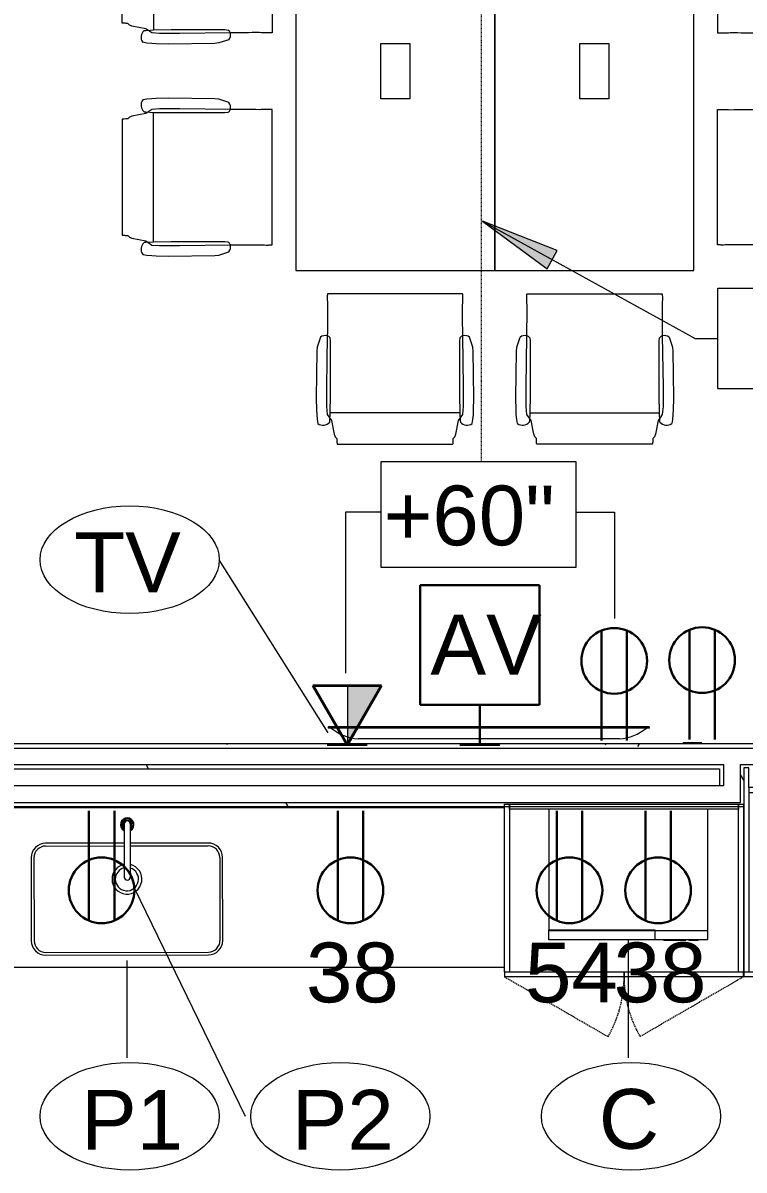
# Model space of a CAD drawing. Header units: inches. Extents: x 0 to 1865, y 0 to 1094.
# Drawn here: x 588.3 to 696.9, y 447.7 to 620.4 of the extents above; entities that cross this region are included whole.
import ezdxf

# ---------------------------------------------------------------- set-up
doc = ezdxf.new("R2010")
doc.units = ezdxf.units.IN
doc.header["$MEASUREMENT"] = 0
doc.linetypes.add('Dash 1_16_', pattern=[0.125, 0.0625, -0.0625])
doc.linetypes.add('Hidden', pattern=[0.28125, 0.1875, -0.09375])
for name, color, linetype, lineweight in [('A-ANNO-KEYN', 231, 'Continuous', 9), ('A-ANNO-NOTE', 131, 'Continuous', 9), ('A-DETL', 90, 'Continuous', 9), ('A-WALL', 113, 'Continuous', 13), ('A-WALL-PATT', 111, 'Continuous', 13), ('E-ELEC-FIXT', 91, 'Continuous', 9), ('G-ANNO-TEXT', 231, 'Continuous', 9), ('I-FURN', 30, 'Continuous', 9), ('I-FURN-PNLS', 30, 'Continuous', 9), ('I-WALL', 2, 'Continuous', 13), ('P-SANR-FIXT', 6, 'Continuous', 9), ('P-SANR-FIXT-IDEN', 2, 'Continuous', 9), ('Q-CASE', 31, 'Continuous', 9), ('Q-SPCQ', 91, 'Continuous', 9), ('Q-SPCQ-IDEN', 132, 'Continuous', 9)]:
    doc.layers.add(name, color=color, linetype=linetype, lineweight=lineweight)
doc.styles.add('Arial', font='arial.ttf', dxfattribs={"height": 9})
doc.styles.add('Swis721 Lt BT', font='swissl.ttf', dxfattribs={"height": 9})
pattern_1 = [(0, (0, 0), (30.72, 7.68), [1.267, -21.773, 1.267, -21.773, -122.88]), (0, (0, 0), (30.72, 7.68), [-46.08, 1.267, -44.813, 1.267, -21.773, -53.76]), (0, (0, 0), (30.72, 7.68), [-115.2, 1.267, -14.093, 1.267, -37.133]), (120, (11.52, 3.84), (-22.011075, 22.7643), [1.267, -21.773, 1.267, -21.773, -122.88]), (120, (11.52, 3.84), (-22.011075, 22.7643), [-46.08, 1.267, -44.813, 1.267, -21.773, -53.76]), (120, (11.52, 3.84), (-22.011075, 22.7643), [-115.2, 1.267, -14.093, 1.267, -37.133]), (240, (15.36, 19.2), (-8.708925, -30.4443), [1.267, -21.773, 1.267, -21.773, -122.88]), (240, (15.36, 19.2), (-8.708925, -30.4443), [-46.08, 1.267, -44.813, 1.267, -21.773, -53.76]), (240, (15.36, 19.2), (-8.708925, -30.4443), [-115.2, 1.267, -14.093, 1.267, -37.133])]

# ---------------------------------------------------------------- blocks, each defined once
blk = doc.blocks.new('A-Flat_Screen_TV - OLED 55BGP 55_-7364321-Level 05 POWER _ SIGNAL')
at = {"layer": 'Q-SPCQ'}
for p, q in [((-24.14, 0.06), (24.14, 0.06)), ((-24.14, 0.06), (-24.14, 0)), ((24.14, 0), (24.14, 0.06)), ((-24.2, 0), (24.2, 0)), ((-24.2, 0), (-24.2, -0.19)), ((24.2, -0.19), (-24.2, -0.19)), ((24.2, -0.19), (24.2, 0)), ((19.7, -1.81), (-19.7, -1.81))]:
    blk.add_line(p, q, dxfattribs=at)
for centre, start, end in [((-19.1, 5.58), 231.0344, 265.3628), ((19.1, 5.58), 274.6372, 308.9656)]:
    blk.add_arc(centre, 7.41, start, end, dxfattribs=at)
blk = doc.blocks.new('F - CONF TABLE _4 RECTANGULAR-12 CHAIRS_ - F - CONF TABLE _4 RECTANGULAR-12 CHAIRS_-7360135-Level 05 POWER _ SIGNAL')
at = {"layer": 'I-FURN'}
for p, q in [((-54.74, 55.32), (-54.99, 55.06)), ((-37.25, 56.16), (-54.68, 56.16)), ((-36.94, 55.06), (-37.2, 55.32)), ((-23.06, 55.06), (-22.8, 55.32)), ((-22.75, 56.16), (-5.32, 56.16)), ((-55.14, 54.68), (-55.54, 52.61)), ((-54.99, 55.06), (-55.14, 54.68)), ((-36.87, 54.92), (-36.94, 55.06)), ((-36.79, 54.68), (-36.87, 54.92)), ((-36.39, 52.61), (-36.79, 54.68)), ((-23.61, 52.61), (-23.21, 54.68)), ((-23.21, 54.68), (-23.13, 54.92)), ((-23.13, 54.92), (-23.06, 55.06)), ((-57.7, 52.45), (-57.77, 51.68)), ((-57.59, 53.06), (-57.7, 52.45)), ((-55.77, 52.28), (-56.18, 51.68)), ((-55.79, 52.61), (-55.81, 52.84)), ((-55.73, 51.45), (-55.79, 52.61)), ((-55.54, 52.61), (-55.77, 52.28)), ((-36.16, 52.28), (-36.39, 52.61)), ((-36.14, 52.61), (-36.21, 51.45)), ((-35.76, 51.68), (-36.16, 52.28)), ((-36.12, 52.84), (-36.14, 52.61)), ((-34.23, 52.45), (-34.34, 53.06)), ((-34.16, 51.68), (-34.23, 52.45)), ((-25.84, 51.68), (-25.77, 52.45)), ((-25.77, 52.45), (-25.66, 53.06)), ((-24.24, 51.68), (-23.84, 52.28)), ((-23.88, 52.84), (-23.86, 52.61)), ((-23.86, 52.61), (-23.79, 51.45)), ((-23.84, 52.28), (-23.61, 52.61)), ((-57.8, 51.03), (-57.85, 49.17)), ((-57.77, 51.68), (-57.8, 51.03)), ((-56.18, 51.68), (-56.28, 50.52)), ((-56.28, 50.52), (-56.28, 47.52)), ((-55.68, 48.77), (-55.73, 51.45)), ((-55.73, 51.45), (-36.21, 51.45)), ((-36.21, 51.45), (-36.25, 48.77)), ((-35.65, 50.52), (-35.76, 51.68)), ((-35.65, 47.52), (-35.65, 50.52)), ((-34.13, 51.03), (-34.16, 51.68)), ((-34.08, 49.17), (-34.13, 51.03)), ((-25.92, 49.17), (-25.87, 51.03)), ((-25.87, 51.03), (-25.84, 51.68)), ((-24.35, 50.52), (-24.24, 51.68)), ((-24.35, 47.52), (-24.35, 50.52)), ((-23.79, 51.45), (-23.75, 48.77)), ((-4.27, 51.45), (-23.79, 51.45)), ((-57.85, 49.17), (-57.75, 42.17)), ((-55.68, 40.68), (-55.68, 48.77)), ((-36.25, 48.77), (-36.25, 40.68)), ((-34.18, 42.17), (-34.08, 49.17)), ((-25.82, 42.17), (-25.92, 49.17)), ((-23.75, 48.77), (-23.75, 40.68)), ((-56.28, 47.52), (-56.17, 39.85)), ((-35.76, 39.85), (-35.65, 47.52)), ((-24.24, 39.85), (-24.35, 47.52)), ((-57.75, 42.17), (-57.69, 41.58)), ((-57.69, 41.58), (-57.2, 40.08)), ((-34.73, 40.08), (-34.24, 41.58)), ((-34.24, 41.58), (-34.18, 42.17)), ((-25.76, 41.58), (-25.82, 42.17)), ((-25.27, 40.08), (-25.76, 41.58)), ((-55.74, 40.18), (-55.68, 40.68)), ((-36.25, 40.68), (-36.19, 40.18)), ((-23.75, 40.68), (-23.81, 40.18)), ((-56.14, 33.53), (-35.8, 33.53)), ((-3.86, 33.53), (-24.2, 33.53)), ((-82.45, 26.77), (-83.06, 26.66)), ((-81.68, 26.84), (-82.45, 26.77)), ((-81.03, 26.87), (-81.68, 26.84)), ((-79.17, 26.92), (-81.03, 26.87)), ((-72.17, 26.82), (-79.17, 26.92)), ((-71.58, 26.76), (-72.17, 26.82)), ((-70.08, 26.27), (-71.58, 26.76)), ((-84.68, 24.21), (-84.92, 24.13)), ((-82.61, 24.61), (-84.68, 24.21)), ((-82.84, 24.88), (-82.61, 24.86)), ((-82.61, 24.86), (-81.45, 24.79)), ((-82.28, 24.84), (-82.61, 24.61)), ((-81.68, 25.24), (-82.28, 24.84)), ((-80.52, 25.35), (-81.68, 25.24)), ((-81.45, 24.79), (-78.77, 24.75)), ((-81.45, 5.27), (-81.45, 24.79)), ((-77.52, 25.35), (-80.52, 25.35)), ((-78.77, 24.75), (-70.68, 24.75)), ((-69.85, 25.24), (-77.52, 25.35)), ((-70.68, 24.75), (-70.18, 24.81)), ((-63.53, 4.86), (-63.53, 25.2)), ((-86.16, 23.75), (-86.16, 6.32)), ((-85.06, 24.06), (-85.32, 23.8)), ((-84.92, 24.13), (-85.06, 24.06)), ((-85.32, 6.26), (-85.06, 6.01)), ((-85.06, 6.01), (-84.68, 5.86)), ((-84.68, 5.86), (-82.61, 5.46)), ((-82.61, 5.21), (-82.84, 5.19)), ((-82.61, 5.46), (-82.28, 5.23)), ((-81.45, 5.27), (-82.61, 5.21)), ((-82.28, 5.23), (-81.68, 4.82)), ((-78.77, 5.32), (-81.45, 5.27)), ((-70.68, 5.32), (-78.77, 5.32)), ((-70.18, 5.26), (-70.68, 5.32)), ((-81.68, 4.82), (-80.52, 4.72)), ((-80.52, 4.72), (-77.52, 4.72)), ((-77.52, 4.72), (-69.85, 4.83)), ((-71.58, 3.31), (-70.08, 3.8)), ((-83.06, 3.41), (-82.45, 3.3)), ((-82.45, 3.3), (-81.68, 3.23)), ((-81.68, 3.23), (-81.03, 3.2)), ((-81.03, 3.2), (-79.17, 3.15)), ((-79.17, 3.15), (-72.17, 3.25)), ((-72.17, 3.25), (-71.58, 3.31)), ((-83.06, -3.41), (-82.45, -3.3)), ((-82.45, -3.3), (-81.68, -3.23)), ((-81.68, -3.23), (-81.03, -3.2)), ((-81.03, -3.2), (-79.17, -3.15)), ((-79.17, -3.15), (-72.17, -3.25)), ((-72.17, -3.25), (-71.58, -3.31)), ((-71.58, -3.31), (-70.08, -3.8)), ((-82.28, -5.23), (-81.68, -4.82)), ((-81.68, -4.82), (-80.52, -4.72)), ((-80.52, -4.72), (-77.52, -4.72)), ((-77.52, -4.72), (-69.85, -4.83)), ((-63.53, -4.86), (-63.53, -25.2)), ((-86.16, -23.75), (-86.16, -6.32)), ((-85.32, -6.26), (-85.06, -6.01)), ((-85.06, -6.01), (-84.68, -5.86)), ((-84.68, -5.86), (-82.61, -5.46)), ((-82.61, -5.21), (-82.84, -5.19)), ((-81.45, -5.27), (-82.61, -5.21)), ((-82.61, -5.46), (-82.28, -5.23)), ((-78.77, -5.32), (-81.45, -5.27)), ((-81.45, -5.27), (-81.45, -24.79)), ((-70.68, -5.32), (-78.77, -5.32)), ((-70.18, -5.26), (-70.68, -5.32)), ((-85.06, -24.06), (-85.32, -23.8)), ((-84.92, -24.13), (-85.06, -24.06)), ((-84.68, -24.21), (-84.92, -24.13)), ((-82.61, -24.61), (-84.68, -24.21)), ((-82.84, -24.88), (-82.61, -24.86)), ((-82.28, -24.84), (-82.61, -24.61)), ((-82.61, -24.86), (-81.45, -24.79)), ((-81.68, -25.24), (-82.28, -24.84)), ((-80.52, -25.35), (-81.68, -25.24)), ((-81.45, -24.79), (-78.77, -24.75)), ((-77.52, -25.35), (-80.52, -25.35)), ((-78.77, -24.75), (-70.68, -24.75)), ((-69.85, -25.24), (-77.52, -25.35)), ((-70.68, -24.75), (-70.18, -24.81)), ((-82.45, -26.77), (-83.06, -26.66)), ((-81.68, -26.84), (-82.45, -26.77)), ((-81.03, -26.87), (-81.68, -26.84)), ((-79.17, -26.92), (-81.03, -26.87)), ((-72.17, -26.82), (-79.17, -26.92)), ((-71.58, -26.76), (-72.17, -26.82)), ((-70.08, -26.27), (-71.58, -26.76)), ((-56.14, -33.53), (-35.8, -33.53)), ((-3.86, -33.53), (-24.2, -33.53))]:
    blk.add_line(p, q, dxfattribs=at)
for centre, radius, start, end in [((-56.82, 51.99), 1.32, 40.065, 125.935), ((-35.11, 51.99), 1.32, 54.065, 139.935), ((-24.89, 51.99), 1.32, 40.065, 125.935), ((-56.48, 40.93), 1.12, 229.743, 286.0891), ((-56.4, 40.6), 0.781, 286.8466, 327.6782), ((-35.53, 40.6), 0.781, 212.3218, 253.1534), ((-35.45, 40.93), 1.12, 253.9109, 310.257), ((-24.55, 40.93), 1.12, 229.743, 286.0891), ((-24.47, 40.6), 0.781, 286.8466, 327.6782), ((-81.99, 25.89), 1.32, 144.065, 229.935), ((-70.93, 25.55), 1.12, 343.9109, 40.257), ((-70.6, 25.47), 0.781, 302.3218, 343.1534), ((-81.99, 4.18), 1.32, 130.065, 215.935), ((-70.6, 4.6), 0.781, 16.8466, 57.6782), ((-70.93, 4.52), 1.12, 319.743, 16.0891), ((-81.99, -4.18), 1.32, 144.065, 229.935), ((-70.6, -4.6), 0.781, 302.3218, 343.1534), ((-70.93, -4.52), 1.12, 343.9109, 40.257), ((-81.99, -25.89), 1.32, 130.065, 215.935), ((-70.6, -25.47), 0.781, 16.8466, 57.6782), ((-70.93, -25.55), 1.12, 319.743, 16.0891)]:
    blk.add_arc(centre, radius, start, end, dxfattribs=at)
for points, knots in [([(-54.68, 56.16), (-54.68, 56.16), (-54.69, 56.14), (-54.7, 56.09), (-54.71, 56.03), (-54.71, 55.94), (-54.72, 55.84), (-54.73, 55.69), (-54.73, 55.51), (-54.74, 55.37), (-54.74, 55.32)], [0, 0, 0, 0, 0.111111, 0.222222, 0.333333, 0.444444, 0.555556, 0.666667, 0.888889, 1, 1, 1, 1]), ([(-37.2, 55.32), (-37.2, 55.51), (-37.21, 55.78), (-37.22, 56), (-37.23, 56.09), (-37.24, 56.14), (-37.25, 56.16), (-37.25, 56.16)], [0, 0, 0, 0, 0.444444, 0.666667, 0.777778, 0.888889, 1, 1, 1, 1]), ([(-22.8, 55.32), (-22.8, 55.37), (-22.8, 55.51), (-22.8, 55.69), (-22.79, 55.84), (-22.78, 55.94), (-22.78, 56.03), (-22.77, 56.09), (-22.76, 56.14), (-22.75, 56.16), (-22.75, 56.16)], [-1, -1, -1, -1, -0.888889, -0.666667, -0.555556, -0.444444, -0.333333, -0.222222, -0.111111, 0, 0, 0, 0]), ([(-56.18, 34.47), (-56.18, 34.39), (-56.18, 34.23), (-56.18, 33.9), (-56.16, 33.6), (-56.14, 33.53), (-56.14, 33.53)], [0, 0, 0, 0, 0.181818, 0.363636, 0.727273, 1, 1, 1, 1]), ([(-35.8, 33.53), (-35.79, 33.53), (-35.79, 33.53), (-35.78, 33.56), (-35.77, 33.62), (-35.77, 33.69), (-35.76, 33.77), (-35.75, 33.91), (-35.75, 34.14), (-35.75, 34.35), (-35.75, 34.47)], [0, 0, 0, 0, 0.090909, 0.181818, 0.272727, 0.363636, 0.454545, 0.545455, 0.727273, 1, 1, 1, 1]), ([(-24.2, 33.53), (-24.21, 33.53), (-24.23, 33.6), (-24.25, 33.9), (-24.25, 34.23), (-24.25, 34.39), (-24.25, 34.47)], [-1, -1, -1, -1, -0.727273, -0.363636, -0.181818, 0, 0, 0, 0]), ([(-63.53, 25.2), (-63.53, 25.21), (-63.53, 25.21), (-63.56, 25.22), (-63.62, 25.23), (-63.69, 25.23), (-63.77, 25.24), (-63.91, 25.25), (-64.14, 25.25), (-64.35, 25.25), (-64.47, 25.25)], [0, 0, 0, 0, 0.090909, 0.181818, 0.272727, 0.363636, 0.454545, 0.545455, 0.727273, 1, 1, 1, 1]), ([(-85.32, 23.8), (-85.51, 23.8), (-85.78, 23.79), (-86, 23.78), (-86.09, 23.77), (-86.14, 23.76), (-86.16, 23.75), (-86.16, 23.75)], [0, 0, 0, 0, 0.444444, 0.666667, 0.777778, 0.888889, 1, 1, 1, 1]), ([(-86.16, 6.32), (-86.16, 6.32), (-86.14, 6.31), (-86.09, 6.3), (-86.03, 6.29), (-85.94, 6.29), (-85.84, 6.28), (-85.69, 6.27), (-85.51, 6.27), (-85.37, 6.26), (-85.32, 6.26)], [0, 0, 0, 0, 0.111111, 0.222222, 0.333333, 0.444444, 0.555556, 0.666667, 0.888889, 1, 1, 1, 1]), ([(-64.47, 4.82), (-64.39, 4.82), (-64.23, 4.82), (-63.9, 4.82), (-63.6, 4.84), (-63.53, 4.86), (-63.53, 4.86)], [0, 0, 0, 0, 0.181818, 0.363636, 0.727273, 1, 1, 1, 1]), ([(-64.47, -4.82), (-64.35, -4.82), (-64.14, -4.82), (-63.91, -4.82), (-63.77, -4.83), (-63.69, -4.83), (-63.62, -4.84), (-63.56, -4.85), (-63.53, -4.86), (-63.53, -4.86), (-63.53, -4.86)], [-1, -1, -1, -1, -0.727273, -0.545455, -0.454545, -0.363636, -0.272727, -0.181818, -0.090909, 0, 0, 0, 0]), ([(-86.16, -6.32), (-86.16, -6.32), (-86.14, -6.31), (-86.09, -6.3), (-86, -6.29), (-85.78, -6.27), (-85.51, -6.27), (-85.32, -6.26)], [-1, -1, -1, -1, -0.888889, -0.777778, -0.666667, -0.444444, 0, 0, 0, 0]), ([(-85.32, -23.8), (-85.37, -23.8), (-85.51, -23.8), (-85.69, -23.8), (-85.84, -23.79), (-85.94, -23.78), (-86.03, -23.78), (-86.09, -23.77), (-86.14, -23.76), (-86.16, -23.75), (-86.16, -23.75)], [-1, -1, -1, -1, -0.888889, -0.666667, -0.555556, -0.444444, -0.333333, -0.222222, -0.111111, 0, 0, 0, 0]), ([(-63.53, -25.2), (-63.53, -25.21), (-63.6, -25.23), (-63.9, -25.25), (-64.23, -25.25), (-64.39, -25.25), (-64.47, -25.25)], [-1, -1, -1, -1, -0.727273, -0.363636, -0.181818, 0, 0, 0, 0]), ([(-56.18, -34.47), (-56.18, -34.35), (-56.18, -34.14), (-56.18, -33.91), (-56.17, -33.77), (-56.17, -33.69), (-56.16, -33.62), (-56.15, -33.56), (-56.14, -33.53), (-56.14, -33.53), (-56.14, -33.53)], [-1, -1, -1, -1, -0.727273, -0.545455, -0.454545, -0.363636, -0.272727, -0.181818, -0.090909, 0, 0, 0, 0]), ([(-35.8, -33.53), (-35.79, -33.53), (-35.77, -33.6), (-35.75, -33.9), (-35.75, -34.23), (-35.75, -34.39), (-35.75, -34.47)], [-1, -1, -1, -1, -0.727273, -0.363636, -0.181818, 0, 0, 0, 0]), ([(-24.2, -33.53), (-24.21, -33.53), (-24.21, -33.53), (-24.22, -33.56), (-24.23, -33.62), (-24.23, -33.69), (-24.24, -33.77), (-24.25, -33.91), (-24.25, -34.14), (-24.25, -34.35), (-24.25, -34.47)], [0, 0, 0, 0, 0.090909, 0.181818, 0.272727, 0.363636, 0.454545, 0.545455, 0.727273, 1, 1, 1, 1])]:
    blk.add_open_spline(points, degree=3, knots=knots, dxfattribs=at)
for points in [[(-56.17, 39.85), (-56.16, 39.12), (-56.15, 37.66), (-56.14, 36.18), (-56.13, 35.44)], [(-35.8, 35.44), (-35.8, 36.18), (-35.79, 37.66), (-35.77, 39.12), (-35.76, 39.85)], [(-24.2, 35.44), (-24.2, 36.18), (-24.21, 37.66), (-24.23, 39.12), (-24.24, 39.85)], [(-56.13, 35.44), (-56.14, 35.28), (-56.16, 34.96), (-56.17, 34.63), (-56.18, 34.47)], [(-35.75, 34.47), (-35.76, 34.63), (-35.77, 34.96), (-35.79, 35.28), (-35.8, 35.44)], [(-24.25, 34.47), (-24.24, 34.63), (-24.23, 34.96), (-24.21, 35.28), (-24.2, 35.44)], [(-65.44, 25.2), (-66.18, 25.2), (-67.66, 25.21), (-69.12, 25.23), (-69.85, 25.24)], [(-64.47, 25.25), (-64.63, 25.24), (-64.96, 25.23), (-65.28, 25.21), (-65.44, 25.2)], [(-69.85, 4.83), (-69.12, 4.84), (-67.66, 4.85), (-66.18, 4.86), (-65.44, 4.87)], [(-65.44, 4.87), (-65.28, 4.86), (-64.96, 4.84), (-64.63, 4.83), (-64.47, 4.82)], [(-69.85, -4.83), (-69.12, -4.84), (-67.66, -4.85), (-66.18, -4.86), (-65.44, -4.87)], [(-65.44, -4.87), (-65.28, -4.86), (-64.96, -4.84), (-64.63, -4.83), (-64.47, -4.82)], [(-65.44, -25.2), (-66.18, -25.2), (-67.66, -25.21), (-69.12, -25.23), (-69.85, -25.24)], [(-64.47, -25.25), (-64.63, -25.24), (-64.96, -25.23), (-65.28, -25.21), (-65.44, -25.2)], [(-56.13, -35.44), (-56.14, -35.28), (-56.16, -34.96), (-56.17, -34.63), (-56.18, -34.47)], [(-35.75, -34.47), (-35.76, -34.63), (-35.77, -34.96), (-35.79, -35.28), (-35.8, -35.44)], [(-24.25, -34.47), (-24.24, -34.63), (-24.23, -34.96), (-24.21, -35.28), (-24.2, -35.44)], [(-56.17, -39.85), (-56.16, -39.12), (-56.15, -37.66), (-56.14, -36.18), (-56.13, -35.44)], [(-35.8, -35.44), (-35.8, -36.18), (-35.79, -37.66), (-35.77, -39.12), (-35.76, -39.85)], [(-24.2, -35.44), (-24.2, -36.18), (-24.21, -37.66), (-24.23, -39.12), (-24.24, -39.85)]]:
    blk.add_open_spline(points, degree=3, dxfattribs=at)
at = {"layer": 'I-FURN-PNLS'}
for p, q in [((0, 30), (-60, 30)), ((-60, 30), (-60, 0)), ((-34.16, 12.81), (-34.16, 17.19)), ((-34.16, 17.19), (-25.84, 17.19)), ((-25.84, 17.19), (-25.84, 12.81)), ((-25.84, 12.81), (-34.16, 12.81)), ((0, 0), (-60, 0)), ((-60, 0), (-60, -30)), ((-60, 0), (0, 0)), ((-34.16, -17.19), (-34.16, -12.81)), ((-34.16, -12.81), (-25.84, -12.81)), ((-25.84, -12.81), (-25.84, -17.19)), ((-25.84, -17.19), (-34.16, -17.19)), ((-60, -30), (0, -30))]:
    blk.add_line(p, q, dxfattribs=at)
blk = doc.blocks.new('PS - Power Device _Wall Base_ - Duplex-4862727-Level 05 POWER _ SIGNAL')
at = {"layer": 'E-ELEC-FIXT'}
for p, q in [((463.79, 940.87), (463.79, 943.62)), ((463.97, 943.62), (463.79, 943.62)), ((463.79, 940.87), (463.97, 940.87))]:
    blk.add_line(p, q, dxfattribs=at)
blk = doc.blocks.new('A-Microwave1 - 1000 Watt-2_5CuFt-BREAK-7727659-Level 05 POWER _ SIGNAL')
at = {"layer": 'Q-SPCQ'}
for p, q in [((-6.89, -8.83), (-6.89, -27.13)), ((17.11, -27.13), (17.11, -8.83)), ((-6.89, -27), (9.11, -27)), ((-6.89, -28.5), (-6.89, -27)), ((-6.89, -27.13), (17.11, -27.13)), ((9.11, -27), (9.11, -28.5)), ((17.11, -28.5), (17.11, -27.13)), ((9.11, -28.5), (-6.89, -28.5)), ((17.11, -28.5), (9.11, -28.5)), ((10.48, -28.5), (10.48, -28.63)), ((11.86, -28.63), (10.48, -28.63)), ((11.86, -28.5), (11.86, -28.63)), ((11.92, -28.63), (11.86, -28.63)), ((11.92, -28.63), (11.92, -28.5)), ((12.42, -28.63), (11.92, -28.63)), ((12.42, -28.5), (12.42, -28.63)), ((13.79, -28.63), (12.42, -28.63)), ((13.79, -28.63), (13.79, -28.5)), ((14.23, -28.5), (14.23, -28.63)), ((15.61, -28.63), (14.23, -28.63)), ((15.61, -28.63), (15.61, -28.5))]:
    blk.add_line(p, q, dxfattribs=at)
blk = doc.blocks.new('CW Cupbd1 - Fridge 80_h x 24_d - 2 Doors-7798079-Level 05 POWER _ SIGNAL')
at = {"layer": 'Q-CASE', "lineweight": 20}
for p, q in [((2.75, -2.36), (2, -2.36)), ((2, -2.36), (2, -33.06)), ((2.75, -5.31), (2.75, -2.36)), ((41.84, -2.36), (41.09, -2.36)), ((41.09, -2.36), (41.09, -5.31)), ((41.84, -33.06), (41.84, -2.36))]:
    blk.add_line(p, q, dxfattribs=at)
at = {"layer": 'Q-CASE'}
for p, q in [((41.09, -5.31), (2.75, -5.31)), ((2.75, -5.31), (2.75, -6.06)), ((2.75, -6.06), (2.75, -33.06)), ((2.75, -6.06), (41.09, -6.06)), ((41.09, -6.06), (41.09, -5.31)), ((41.09, -33.06), (41.09, -6.06)), ((2, -33.06), (21.92, -33.06)), ((2, -33.06), (2, -33.81)), ((21.92, -33.81), (2, -33.81)), ((21.92, -33.81), (21.92, -33.06)), ((21.92, -33.06), (41.84, -33.06)), ((21.92, -33.06), (21.92, -33.81)), ((41.84, -33.81), (21.92, -33.81)), ((41.84, -33.81), (41.84, -33.06))]:
    blk.add_line(p, q, dxfattribs=at)
blk = doc.blocks.new('CW Cupbd Combined - Oven Tower 96_h x 24_d _2 Microwaves_ 2 pull out drawers_-7806626-Level 05 POWER _ SIGNAL')
at = {"layer": 'Q-CASE', "linetype": 'Hidden'}
for p, q in [((2, 31.31), (17.6, 40.32)), ((38.03, 31.31), (22.42, 40.32))]:
    blk.add_line(p, q, dxfattribs=at)
at = {"layer": 'Q-CASE'}
for p, q in [((2, 31.31), (20.01, 31.31)), ((2, 31.31), (2, 30.56)), ((20.01, 30.56), (20.01, 31.31)), ((20.01, 31.31), (38.03, 31.31)), ((20.01, 31.31), (20.01, 30.56)), ((38.03, 30.56), (38.03, 31.31)), ((20.01, 30.56), (2, 30.56)), ((38.03, 30.56), (20.01, 30.56))]:
    blk.add_line(p, q, dxfattribs=at)
at = {"layer": 'Q-CASE', "lineweight": 20}
for p, q in [((2, 5.31), (2, 30.56)), ((2.75, 30.56), (2.75, 5.31)), ((37.28, 5.31), (37.28, 30.56)), ((38.03, 30.56), (38.03, 5.31)), ((2.75, 5.31), (2, 5.31)), ((2.75, 6.06), (37.28, 6.06)), ((2.75, 5.31), (2.75, 6.06)), ((37.28, 5.31), (2.75, 5.31)), ((37.28, 6.06), (37.28, 5.31)), ((38.03, 5.31), (37.28, 5.31))]:
    blk.add_line(p, q, dxfattribs=at)
at = {"layer": 'Q-CASE', "linetype": 'Hidden'}
for centre, start, end in [((2, 31.31), 359.5, 30), ((38.03, 31.31), 150, 180.5)]:
    blk.add_arc(centre, 18.02, start, end, dxfattribs=at)
blk = doc.blocks.new('equip-sink-undr-elkay-single-lustertone - UNDERMOUNT SINK-7798325-Level 05 POWER _ SIGNAL')
at = {"layer": 'P-SANR-FIXT'}
for p, q in [((-0.41, 8.42), (-12.25, 8.42)), ((-12.25, 8), (-0.41, 8)), ((12.25, 8.42), (0.52, 8.42)), ((0.52, 8), (12.25, 8)), ((-14.42, 6.25), (-14.42, -6.25)), ((-14, 6.25), (-14, -6.25)), ((14, 6.25), (14, -6.25)), ((14.42, -6.25), (14.42, 6.25)), ((-12.25, -8), (12.25, -8)), ((-12.25, -8.42), (12.25, -8.42))]:
    blk.add_line(p, q, dxfattribs=at)
for centre, radius, start, end in [((-12.25, 6.25), 2.17, 90, 180), ((-12.25, 6.25), 1.75, 90, 180), ((12.25, 6.25), 2.17, 360, 90), ((12.25, 6.25), 1.75, 360, 90), ((0, 3), 2.25, 101.1292, 180), ((0, 3), 2.25, 180, 76.2087), ((0, 3), 1.75, 103.9154, 180), ((0, 3), 1.75, 180, 72), ((-12.25, -6.25), 2.17, 180, 270), ((-12.25, -6.25), 1.75, 180, 270), ((12.25, -6.25), 2.17, 270, 360), ((12.25, -6.25), 1.75, 270, 360)]:
    blk.add_arc(centre, radius, start, end, dxfattribs=at)
blk = doc.blocks.new('P-Faucet-Counter - Matte Black-4259821-Level 05 POWER _ SIGNAL')
at = {"layer": 'P-SANR-FIXT'}
for p, q in [((-0.47, 0.12), (-0.47, -7.88)), ((0.47, -7.88), (0.47, 0.12))]:
    blk.add_line(p, q, dxfattribs=at)
for centre, radius, start, end in [((0, 0), 1.02, 90, 240), ((0, 0), 0.933, 90, 239.9469), ((0, 0), 0.875, 90, 237.5344), ((0, 0), 0.656, 90, 224.5084), ((0, 0.12), 0.467, 0, 180), ((0, 0), 1.02, 300, 90), ((0, 0), 0.933, 300.0531, 90), ((0, 0), 0.875, 302.4656, 90), ((0, 0), 0.656, 315.4916, 90), ((0, -7.88), 0.467, 180, 360)]:
    blk.add_arc(centre, radius, start, end, dxfattribs=at)
blk = doc.blocks.new('Casework 1 - Casework 1-7838541-Level 05 POWER _ SIGNAL')
at = {"layer": 'Q-CASE'}
for p, q in [((660.85, 502.25), (498.88, 502.25)), ((498.89, 478.25), (660.85, 478.25))]:
    blk.add_line(p, q, dxfattribs=at)
blk = doc.blocks.new('Plumbing Equipment Tag - Standard-3394155-Level 05 POWER _ SIGNAL')
at = {"layer": 'P-SANR-FIXT-IDEN'}
blk.add_ellipse((-0.0499, 0.0037), major_axis=(-0.1406, 0), ratio=0.600473, dxfattribs=at)
blk = doc.blocks.new('Appliance_Specialty Equipment Tag - Standard-3515593-Level 05 POWER _ SIGNAL')
at = {"layer": 'Q-SPCQ-IDEN'}
blk.add_ellipse((-0.0499, 0.0037), major_axis=(-0.1406, 0), ratio=0.600473, dxfattribs=at)
blk = doc.blocks.new('Keynote Tag - Keynote Number - Boxed-135510-Level 05 POWER _ SIGNAL')
at = {"layer": 'A-ANNO-KEYN'}
for p, q in [((-0.125, -0.0792), (-0.125, 0.0781)), ((-0.125, 0.0781), (0.125, 0.0781)), ((0.125, 0.0781), (0.125, -0.0792)), ((-0.125, -0.0792), (0.125, -0.0792))]:
    blk.add_line(p, q, dxfattribs=at)

msp = doc.modelspace()

# ---------------------------------------------------------------- hatches: boundary and pattern name
at = {"layer": 'A-ANNO-KEYN'}
msp.add_hatch(color=256, dxfattribs=at).paths.add_polyline_path([(657.51, 590.58), (667.26, 583.41), (668.78, 586.18)], flags=0)
at = {"layer": 'A-ANNO-NOTE'}
msp.add_hatch(color=256, dxfattribs=at).paths.add_polyline_path([(637.17, 511.68), (642.33, 520.61), (637.17, 520.61)], flags=0)
at = {"layer": 'A-WALL-PATT', "lineweight": 9}
h = msp.add_hatch(dxfattribs=at)
h.set_pattern_fill('FP_1', color=256, style=0, pattern_type=2)
h.set_pattern_definition(pattern_1)
h.paths.add_polyline_path([(495.14, 508.75), (495.76, 508.75), (495.76, 511.25), (578.39, 511.25), (578.39, 511.87), (495.14, 511.87), (495.14, 508.87)], flags=0)
h.paths.add_polyline_path([(696.39, 511.25), (736.61, 511.25), (736.61, 511.87), (580.89, 511.87), (580.89, 511.25), (694.08, 511.25)], flags=0)
h = msp.add_hatch(dxfattribs=at)
h.set_pattern_fill('FP_1', color=256, style=0, pattern_type=2)
h.set_pattern_definition(pattern_1)
h.paths.add_polyline_path([(660.85, 508.12), (693.89, 508.12), (693.89, 508.75), (498.26, 508.75), (498.26, 508.12), (635.55, 508.12)], flags=0)
h.paths.add_polyline_path([(734.98, 508.12), (736.61, 508.12), (736.61, 508.75), (696.39, 508.75), (696.39, 508.12), (696.89, 508.12), (696.89, 508.25), (697.01, 508.12), (723.35, 508.12)], flags=0)
h.paths.add_polyline_path([(495.14, 508.12), (495.76, 508.12), (495.76, 508.75), (495.14, 508.75)], flags=0)
h = msp.add_hatch(dxfattribs=at)
h.set_pattern_fill('FP_1', color=256, style=0, pattern_type=2)
h.set_pattern_definition(pattern_1)
h.paths.add_polyline_path([(696.89, 502.8), (696.89, 508.12), (696.39, 508.12), (696.39, 502.8), (696.65, 502.8)], flags=0)
h = msp.add_hatch(dxfattribs=at)
h.set_pattern_fill('FP_1', color=256, style=0, pattern_type=2)
h.set_pattern_definition(pattern_1)
h.paths.add_polyline_path([(617.89, 502.44), (693.26, 502.44), (693.26, 502.8), (696.39, 502.8), (696.39, 503.06), (498.89, 503.06), (498.89, 502.44), (617.72, 502.44)], flags=0)

# ---------------------------------------------------------------- linework, layer by layer
at = {"layer": 'A-ANNO-KEYN'}
for p, q in [((657.51, 590.58), (667.26, 583.41)), ((668.78, 586.18), (657.51, 590.58)), ((657.51, 590.58), (689.56, 572.94)), ((667.26, 583.41), (668.78, 586.18)), ((689.56, 572.94), (692.99, 572.94))]:
    msp.add_line(p, q, dxfattribs=at)
at = {"layer": 'A-ANNO-NOTE', "lineweight": 30}
for p, q in [((666.14, 535.75), (648.14, 535.75)), ((648.14, 535.75), (648.14, 517.75)), ((666.14, 517.75), (666.14, 535.75)), ((675.46, 512.4), (675.46, 528.93)), ((675.46, 512.4), (675.46, 528.93)), ((679.29, 512.4), (679.29, 528.93)), ((688.71, 512.53), (688.71, 529.05)), ((688.71, 512.53), (688.71, 529.05)), ((692.54, 512.53), (692.54, 529.05)), ((637.14, 511.75), (631.98, 520.68)), ((631.98, 520.68), (642.29, 520.68)), ((637.17, 511.68), (632.02, 520.61)), ((632.02, 520.61), (642.33, 520.61)), ((637.14, 511.75), (642.29, 520.68)), ((637.17, 511.68), (642.33, 520.61)), ((648.14, 517.75), (666.14, 517.75)), ((657.14, 511.75), (657.14, 517.75)), ((640.14, 511.75), (634.14, 511.75)), ((660.14, 511.75), (654.14, 511.75)), ((598.23, 501.78), (598.23, 485.26)), ((602.06, 501.78), (602.06, 485.26)), ((602.06, 501.78), (602.06, 485.26)), ((635.73, 501.78), (635.73, 485.26)), ((639.56, 501.78), (639.56, 485.26)), ((639.56, 501.78), (639.56, 485.26)), ((668.73, 501.78), (668.73, 485.26)), ((672.56, 501.78), (672.56, 485.26)), ((672.56, 501.78), (672.56, 485.26)), ((682.08, 501.78), (682.08, 485.26)), ((685.91, 501.78), (685.91, 485.26)), ((685.91, 501.78), (685.91, 485.26))]:
    msp.add_line(p, q, dxfattribs=at)
at = {"layer": 'A-ANNO-NOTE'}
for p, q in [((637.17, 511.68), (642.33, 520.61)), ((642.33, 520.61), (637.17, 520.61)), ((637.17, 520.61), (637.17, 511.68))]:
    msp.add_line(p, q, dxfattribs=at)
at = {"layer": 'A-ANNO-NOTE', "lineweight": 30}
for centre in [(677.38, 524.37), (690.63, 524.49), (600.14, 489.82), (637.64, 489.82), (670.64, 489.82), (683.99, 489.82)]:
    msp.add_circle(centre, 4.95, dxfattribs=at)
at = {"layer": 'A-DETL', "linetype": 'Dash 1_16_', "lineweight": 13}
msp.add_line((657.32, 629.27), (657.32, 554.27), dxfattribs=at)
at = {"layer": 'A-DETL'}
for p, q in [((642.15, 546.75), (636.9, 546.75)), ((636.9, 546.75), (636.9, 522.5)), ((671.65, 546.75), (677.4, 546.75)), ((677.4, 546.75), (677.4, 530.75))]:
    msp.add_line(p, q, dxfattribs=at)
at = {"layer": 'A-WALL'}
for p, q in [((580.89, 511.25), (737.23, 511.25)), ((498.26, 508.75), (693.89, 508.75)), ((693.89, 505.56), (693.89, 508.75)), ((696.39, 508.75), (737.23, 508.75)), ((696.39, 503.06), (696.39, 508.75)), ((693.89, 505.56), (693.26, 505.56)), ((498.26, 503.06), (696.39, 503.06))]:
    msp.add_line(p, q, dxfattribs=at)
at = {"layer": 'G-ANNO-TEXT', "color": 7, "flags": 128}
msp.add_lwpolyline([(642.27, 554.39), (671.59, 554.39), (671.59, 538.41), (642.27, 538.41)], close=True, dxfattribs=at)
at = {"layer": 'I-WALL'}
for p, q in [((736.61, 511.87), (581.51, 511.87)), ((498.89, 508.12), (693.26, 508.12)), ((693.26, 508.12), (693.26, 505.56)), ((693.26, 505.56), (498.89, 505.56)), ((498.89, 502.44), (697.01, 502.44))]:
    msp.add_line(p, q, dxfattribs=at)
at = {"layer": 'P-SANR-FIXT-IDEN'}
for p, q in [((605.03, 490.18), (621.78, 455.8)), ((603.96, 479.23), (603.96, 464.6))]:
    msp.add_line(p, q, dxfattribs=at)
at = {"layer": 'Q-SPCQ-IDEN'}
for p, q in [((634.29, 513.55), (617.87, 539.61)), ((679.5, 482.25), (679.5, 464.6))]:
    msp.add_line(p, q, dxfattribs=at)

# ---------------------------------------------------------------- block references
at = {"layer": 'A-ANNO-KEYN', "xscale": 95.99999999999994, "yscale": 95.99999999999994, "zscale": 95.99999999999994}
msp.add_blockref('Keynote Tag - Keynote Number - Boxed-135510-Level 05 POWER _ SIGNAL', (704.99, 573), dxfattribs=at)
at = {"layer": 'E-ELEC-FIXT', "rotation": 269.9999999999999}
msp.add_blockref('PS - Power Device _Wall Base_ - Duplex-4862727-Level 05 POWER _ SIGNAL', (-253.11, 975.85), dxfattribs=at)
at = {"layer": 'I-FURN', "rotation": 89.99999999999982}
msp.add_blockref('F - CONF TABLE _4 RECTANGULAR-12 CHAIRS_ - F - CONF TABLE _4 RECTANGULAR-12 CHAIRS_-7360135-Level 05 POWER _ SIGNAL', (659.39, 643.18), dxfattribs=at)
at = {"layer": 'P-SANR-FIXT'}
msp.add_blockref('P-Faucet-Counter - Matte Black-4259821-Level 05 POWER _ SIGNAL', (604, 499.7), dxfattribs=at)
at = {"layer": 'P-SANR-FIXT', "rotation": 0.08728726663775664}
msp.add_blockref('equip-sink-undr-elkay-single-lustertone - UNDERMOUNT SINK-7798325-Level 05 POWER _ SIGNAL', (603.96, 488.5), dxfattribs=at)
at = {"layer": 'P-SANR-FIXT-IDEN', "xscale": 95.99999999999994, "yscale": 95.99999999999994, "zscale": 95.99999999999994}
for p in [(609.16, 455.44), (640.89, 455.44)]:
    msp.add_blockref('Plumbing Equipment Tag - Standard-3394155-Level 05 POWER _ SIGNAL', p, dxfattribs=at)
at = {"layer": 'Q-CASE'}
for name, p in [('CW Cupbd1 - Fridge 80_h x 24_d - 2 Doors-7798079-Level 05 POWER _ SIGNAL', (694.89, 510.61)), ('Casework 1 - Casework 1-7838541-Level 05 POWER _ SIGNAL', (0, 0))]:
    msp.add_blockref(name, p, dxfattribs=at)
at = {"layer": 'Q-CASE', "rotation": 180}
msp.add_blockref('CW Cupbd Combined - Oven Tower 96_h x 24_d _2 Microwaves_ 2 pull out drawers_-7806626-Level 05 POWER _ SIGNAL', (698.88, 508.11), dxfattribs=at)
at = {"layer": 'Q-SPCQ'}
for name, p in [('A-Flat_Screen_TV - OLED 55BGP 55_-7364321-Level 05 POWER _ SIGNAL', (658.48, 514.43)), ('A-Microwave1 - 1000 Watt-2_5CuFt-BREAK-7727659-Level 05 POWER _ SIGNAL', (674.4, 510.88))]:
    msp.add_blockref(name, p, dxfattribs=at)
at = {"layer": 'Q-SPCQ-IDEN', "xscale": 95.99999999999994, "yscale": 95.99999999999994, "zscale": 95.99999999999994}
for p in [(609.16, 539.25), (684.7, 455.44)]:
    msp.add_blockref('Appliance_Specialty Equipment Tag - Standard-3515593-Level 05 POWER _ SIGNAL', p, dxfattribs=at)

# ---------------------------------------------------------------- texts
at = {"layer": 'A-ANNO-NOTE', "char_height": 9, "attachment_point": 1, "style": 'Swis721 Lt BT'}
for s, insert, width in [('AV', (649.69, 531.32), 18.18), ('38', (630.94, 481.95), 16.362), ('38', (677.29, 481.95), 16.362), ('54', (663.94, 481.95), 16.362)]:
    msp.add_mtext(s, dxfattribs=dict(at, insert=insert, width=width))
at = {"layer": 'G-ANNO-TEXT', "color": 7, "insert": (642.64, 550.77), "char_height": 9, "width": 33.33, "attachment_point": 1, "style": 'Swis721 Lt BT'}
msp.add_mtext('+60"', dxfattribs=at)
at = {"layer": 'P-SANR-FIXT-IDEN', "char_height": 9, "width": 17.574, "attachment_point": 1, "style": 'Swis721 Lt BT'}
for s, insert in [('P1', (597.04, 459.76)), ('P2', (628.78, 459.76))]:
    msp.add_mtext(s, dxfattribs=dict(at, insert=insert))
at = {"layer": 'Q-SPCQ-IDEN', "char_height": 9, "attachment_point": 1, "style": 'Arial'}
for s, insert, width in [('TV', (596, 543.71), 19.695), ('C', (675.06, 459.9), 11.211)]:
    msp.add_mtext(s, dxfattribs=dict(at, insert=insert, width=width))

doc.saveas('drawing.dxf')
